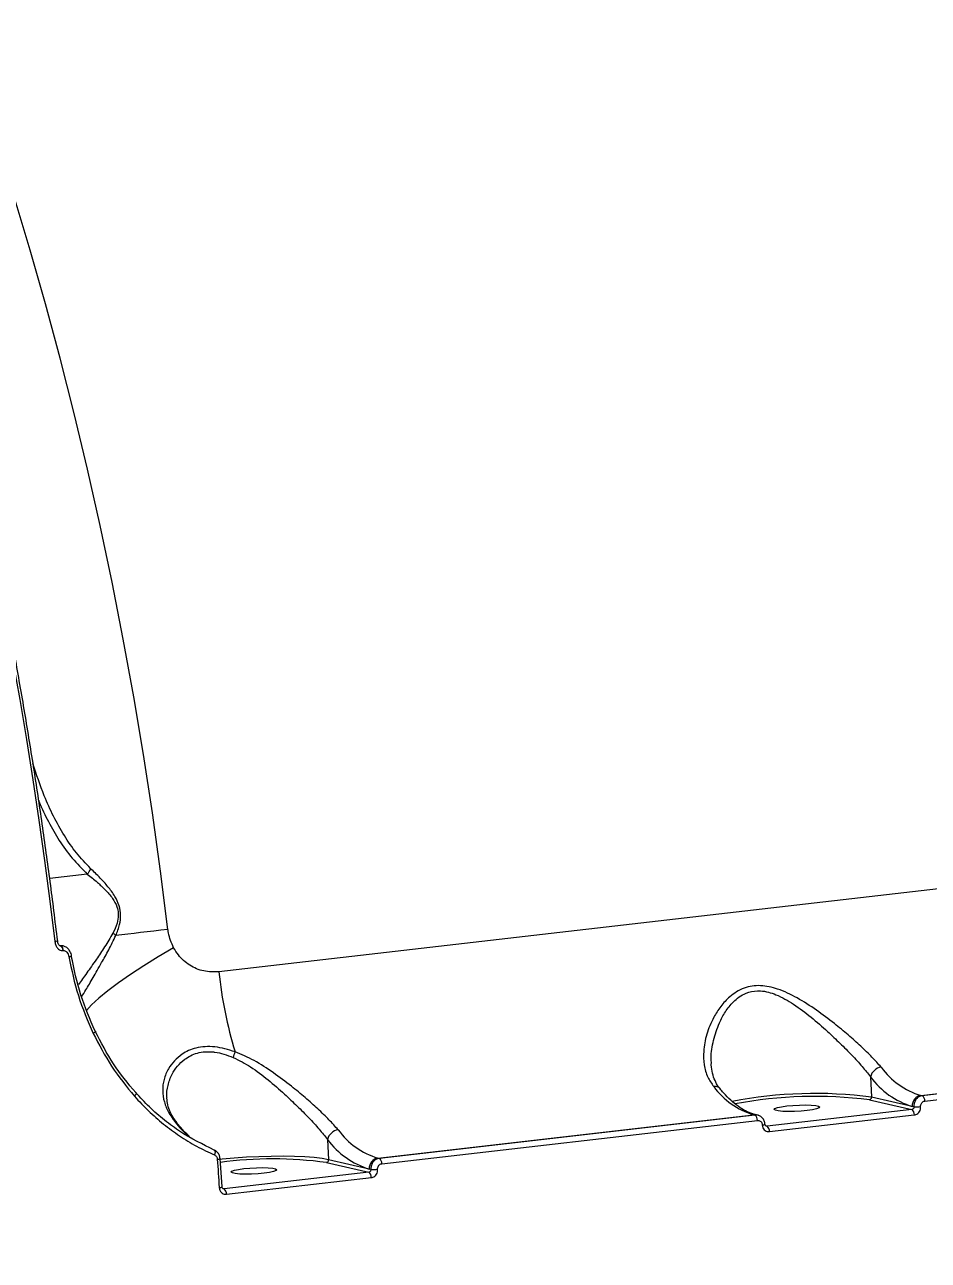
# Model space of a CAD drawing. Header units: millimetres. Extents: x -7447 to 8662, y -5576 to 6370.
# Drawn here: x 2990.3 to 3168.7, y -2007.8 to -1763.7 of the extents above; entities that cross this region are included whole.
import ezdxf

# ---------------------------------------------------------------- set-up
doc = ezdxf.new("R2010")
doc.units = ezdxf.units.MM
doc.layers.add('DiKom', color=7, linetype='Continuous')
doc.layers.add('DIKOM_ОБЪЕКТ', color=7, linetype='Continuous')
doc.styles.add('style1', font='arial.ttf', dxfattribs={"width": 0.8})
doc.dimstyles.new('1-50', dxfattribs={"dimtxt": 300, "dimasz": 200, "dimexe": 100, "dimexo": 0, "dimgap": 100, "dimtad": 1, "dimdec": 0, "dimtxsty": 'style1', "dimcen": 0, "dimclrd": 7, "dimclre": 7, "dimadec": 1, "dimazin": 2, "dimtfac": 1, "dimtdec": 0, "dimtmove": 1, "dimatfit": 3, "dimfxl": 0, "dimlwd": 25, "dimlwe": 18, "dimarcsym": 0})

# ---------------------------------------------------------------- blocks, each defined once
blk = doc.blocks.new('*D10')
at = {"color": 7, "linetype": 'Continuous', "lineweight": 18, "transparency": 16777216}
for p, q in [((-5489.75, 240.8), (-5489.75, 4573.49)), ((4778.18, -2126.78), (4778.18, 4573.49))]:
    blk.add_line(p, q, dxfattribs=at)
at = {"color": 7, "linetype": 'Continuous', "lineweight": 25, "transparency": 16777216}
blk.add_line((4578.18, 4473.49), (-5289.75, 4473.49), dxfattribs=at)
at = {"color": 7, "linetype": 'Continuous', "transparency": 16777216}
for points in [[(-5289.75, 4506.82), (-5289.75, 4440.16), (-5489.75, 4473.49)], [(4578.18, 4506.82), (4578.18, 4440.16), (4778.18, 4473.49)]]:
    blk.add_solid(points, dxfattribs=at)
at = {"layer": 'Defpoints', "color": 0, "linetype": 'Continuous', "transparency": 16777216}
for p in [(-5489.75, 4473.49), (-5489.75, 240.8), (4778.18, -2126.78)]:
    blk.add_point(p, dxfattribs=at)
at = {"color": 0, "linetype": 'Continuous', "lineweight": 15, "transparency": 16777216, "insert": (-777.31, 4726.76), "char_height": 300, "attachment_point": 5, "style": 'style1'}
blk.add_mtext('10300', dxfattribs=at)
blk = doc.blocks.new('*D11')
at = {"color": 7, "linetype": 'Continuous', "lineweight": 18, "transparency": 16777216}
for p, q in [((2045.4, 3512.26), (7772.09, 3512.26)), ((-1858.48, -4091.08), (7772.09, -4091.08))]:
    blk.add_line(p, q, dxfattribs=at)
at = {"color": 7, "linetype": 'Continuous', "lineweight": 25, "transparency": 16777216}
blk.add_line((7672.09, -3891.08), (7672.09, 3312.26), dxfattribs=at)
at = {"color": 7, "linetype": 'Continuous', "transparency": 16777216}
for points in [[(7638.76, 3312.26), (7705.42, 3312.26), (7672.09, 3512.26)], [(7638.76, -3891.08), (7705.42, -3891.08), (7672.09, -4091.08)]]:
    blk.add_solid(points, dxfattribs=at)
at = {"layer": 'Defpoints', "color": 0, "linetype": 'Continuous', "transparency": 16777216}
for p in [(2045.4, 3512.26), (7672.09, 3512.26), (-1858.48, -4091.08)]:
    blk.add_point(p, dxfattribs=at)
at = {"color": 0, "linetype": 'Continuous', "lineweight": 15, "transparency": 16777216, "insert": (7418.92, 3.22), "char_height": 300, "attachment_point": 5, "rotation": 90, "style": 'style1'}
blk.add_mtext('7600', dxfattribs=at)
blk = doc.blocks.new('*D12')
at = {"layer": 'Defpoints', "color": 0, "transparency": 16777216}
for p in [(-7446.93, 5919.72), (-7446.93, 736.93), (6905.53, -2412.68)]:
    blk.add_point(p, dxfattribs=at)
at = {"layer": 'DiKom', "color": 7, "lineweight": 18, "transparency": 16777216}
for p, q in [((-7446.93, 736.93), (-7446.93, 6019.72)), ((6905.53, -2412.68), (6905.53, 6019.72))]:
    blk.add_line(p, q, dxfattribs=at)
at = {"layer": 'DiKom', "color": 7, "lineweight": 25, "transparency": 16777216}
blk.add_line((6705.53, 5919.72), (-7246.93, 5919.72), dxfattribs=at)
at = {"layer": 'DiKom', "color": 7, "transparency": 16777216}
for points in [[(-7246.93, 5953.05), (-7246.93, 5886.39), (-7446.93, 5919.72)], [(6705.53, 5953.05), (6705.53, 5886.39), (6905.53, 5919.72)]]:
    blk.add_solid(points, dxfattribs=at)
at = {"layer": 'DiKom', "color": 0, "transparency": 16777216, "insert": (-918.31, 6173), "char_height": 300, "attachment_point": 5, "style": 'style1'}
blk.add_mtext('14300', dxfattribs=at)
blk = doc.blocks.new('*D13')
at = {"layer": 'Defpoints', "color": 0, "transparency": 16777216}
for p in [(2049.72, 5594.27), (-1141.86, -5576.35), (8561.69, -5576.35)]:
    blk.add_point(p, dxfattribs=at)
at = {"layer": 'DiKom', "color": 7, "lineweight": 18, "transparency": 16777216}
for p, q in [((2049.72, 5594.27), (8661.69, 5594.27)), ((-1141.86, -5576.35), (8661.69, -5576.35))]:
    blk.add_line(p, q, dxfattribs=at)
at = {"layer": 'DiKom', "color": 7, "lineweight": 25, "transparency": 16777216}
blk.add_line((8561.69, 5394.27), (8561.69, -5376.35), dxfattribs=at)
at = {"layer": 'DiKom', "color": 7, "transparency": 16777216}
for points in [[(8528.35, 5394.27), (8595.02, 5394.27), (8561.69, 5594.27)], [(8528.35, -5376.35), (8595.02, -5376.35), (8561.69, -5576.35)]]:
    blk.add_solid(points, dxfattribs=at)
at = {"layer": 'DiKom', "color": 0, "transparency": 16777216, "insert": (8308.52, 8.96), "char_height": 300, "attachment_point": 5, "rotation": 90, "style": 'style1'}
blk.add_mtext('11200', dxfattribs=at)

msp = doc.modelspace()

# ---------------------------------------------------------------- linework, layer by layer
at = {"layer": 'DIKOM_ОБЪЕКТ', "color": 7, "linetype": 'Continuous', "lineweight": 15}
for p, q in [((3341.36, -1914.75), (3028.65, -1950.85)), ((3002.67, -1931.54), (2995.24, -1932.4)), ((2997.36, -1945.71), (2997.28, -1945.72)), ((2997.83, -1946.66), (2997.91, -1946.65)), ((3167.25, -1975.26), (3241.4, -1966.7)), ((3241.7, -1966.77), (3167.54, -1975.32)), ((3168.03, -1976.38), (3242.19, -1967.82)), ((3157.33, -1971.6), (3157.52, -1975.61)), ((3157.09, -1976.15), (3165.47, -1978.07)), ((3165.55, -1977.44), (3157.52, -1975.61)), ((3167.54, -1975.32), (3167.25, -1975.26)), ((3060.03, -1987.63), (3134.19, -1979.07)), ((3134.48, -1979.14), (3060.33, -1987.7)), ((3134.19, -1979.07), (3134.48, -1979.14)), ((3135.02, -1979.17), (3134.73, -1979.1)), ((3165.47, -1978.07), (3136.88, -1981.37)), ((3137.37, -1982.42), (3165.96, -1979.12)), ((3165.87, -1977.51), (3165.55, -1977.44)), ((3020.17, -1980.41), (3020.15, -1980.38)), ((3060.82, -1988.75), (3134.98, -1980.19)), ((3136.88, -1981.37), (3136.66, -1981.32)), ((3136.88, -1981.37), (3136.74, -1981.36)), ((3050.11, -1983.97), (3050.3, -1987.98)), ((3029.27, -1993.33), (3028.9, -1987.74)), ((3049.88, -1988.53), (3058.25, -1990.44)), ((3058.34, -1989.82), (3050.3, -1987.98)), ((3060.33, -1987.7), (3060.03, -1987.63)), ((3058.25, -1990.44), (3029.66, -1993.74)), ((3030.16, -1994.8), (3058.75, -1991.5)), ((3058.65, -1989.89), (3058.34, -1989.82)), ((3029.66, -1993.74), (3029.45, -1993.69)), ((3029.66, -1993.74), (3029.53, -1993.73))]:
    msp.add_line(p, q, dxfattribs=at)
at = {"layer": 'DIKOM_ОБЪЕКТ', "color": 7, "linetype": 'Continuous', "lineweight": 15, "flags": 128}
for points in [[(3018.6, -1942.49), (3017.14, -1930.93), (3015.52, -1919.41), (3013.76, -1907.93), (3011.85, -1896.5), (3009.78, -1885.13), (3007.58, -1873.84), (3005.23, -1862.64), (3002.73, -1851.53), (3000.1, -1840.52), (2997.33, -1829.64), (2994.43, -1818.87), (2991.4, -1808.25), (2988.24, -1797.77), (2984.95, -1787.44), (2981.54, -1777.29), (2978.01, -1767.3), (2974.36, -1757.5)], [(2986.48, -1881.3), (2987.93, -1889.16), (2989.32, -1897.05), (2990.64, -1904.97), (2991.9, -1912.92), (2993.09, -1920.88), (2994.21, -1928.86), (2995.27, -1936.86), (2996.26, -1944.86)], [(3018.6, -1942.49), (3017.2, -1942.65), (3015.82, -1942.81), (3014.48, -1942.96), (3013.17, -1943.11), (3011.9, -1943.26), (3010.66, -1943.4), (3009.47, -1943.53), (3008.31, -1943.66)], [(2997.29, -1945.72), (2997.34, -1945.73), (2997.47, -1945.79), (2997.59, -1945.93), (2997.7, -1946.14), (2997.78, -1946.39), (2997.83, -1946.66)], [(2997.36, -1945.71), (2997.43, -1945.72), (2997.56, -1945.78), (2997.68, -1945.92), (2997.78, -1946.13), (2997.86, -1946.38), (2997.91, -1946.65)], [(3019.71, -1946.08), (3016.66, -1947.89), (3013.81, -1949.67), (3011.2, -1951.39), (3008.84, -1953.04), (3006.75, -1954.6), (3004.97, -1956.06), (3003.5, -1957.4), (3002.49, -1958.46)], [(3004.22, -1962.57), (3004.28, -1962.58), (3004.3, -1962.61), (3004.3, -1962.65), (3004.26, -1962.7), (3004.19, -1962.77), (3004.1, -1962.85), (3003.98, -1962.93), (3003.84, -1963.01)], [(3012.22, -1974.72), (3012.28, -1974.74), (3012.32, -1974.79), (3012.33, -1974.86), (3012.31, -1974.95), (3012.27, -1975.06), (3012.2, -1975.18), (3012.11, -1975.31), (3011.99, -1975.44)], [(3140.79, -1977.34), (3142, -1977.23), (3143.28, -1977.17), (3144.52, -1977.15), (3145.62, -1977.19), (3146.49, -1977.28), (3147.06, -1977.41), (3147.29, -1977.57), (3147.15, -1977.75), (3146.66, -1977.94), (3145.86, -1978.11), (3144.81, -1978.26), (3143.59, -1978.37), (3142.31, -1978.44), (3141.08, -1978.45), (3139.98, -1978.42), (3139.1, -1978.33), (3138.53, -1978.2), (3138.31, -1978.04), (3138.44, -1977.85), (3138.93, -1977.67), (3139.74, -1977.49), (3140.79, -1977.34)], [(3134.73, -1979.1), (3134.54, -1979.07), (3134.19, -1979.07)], [(3027.71, -1986.05), (3027.78, -1986.09), (3027.84, -1986.16), (3027.88, -1986.25), (3027.9, -1986.38), (3027.9, -1986.52), (3027.88, -1986.68), (3027.85, -1986.85), (3027.79, -1987.03)], [(3028.34, -1987.87), (3028.39, -1988.56), (3028.44, -1989.26), (3028.49, -1989.96), (3028.54, -1990.66), (3028.58, -1991.36), (3028.63, -1992.06), (3028.67, -1992.76), (3028.72, -1993.46)], [(3050.3, -1987.98), (3049.04, -1987.75), (3047.47, -1987.56), (3045.64, -1987.42), (3043.59, -1987.33), (3041.35, -1987.29), (3038.99, -1987.31), (3036.55, -1987.37), (3034.09, -1987.49), (3031.65, -1987.66), (3029.31, -1987.88), (3028.76, -1987.94)], [(3033.57, -1989.72), (3034.79, -1989.61), (3036.07, -1989.54), (3037.31, -1989.53), (3038.41, -1989.56), (3039.28, -1989.65), (3039.85, -1989.78), (3040.08, -1989.95), (3039.94, -1990.13), (3039.45, -1990.31), (3038.65, -1990.49), (3037.59, -1990.64), (3036.38, -1990.75), (3035.1, -1990.81), (3033.86, -1990.83), (3032.76, -1990.79), (3031.89, -1990.7), (3031.32, -1990.57), (3031.09, -1990.41), (3031.23, -1990.23), (3031.72, -1990.04), (3032.52, -1989.87), (3033.57, -1989.72)]]:
    msp.add_lwpolyline(points, dxfattribs=at)
at = {"layer": 'DIKOM_ОБЪЕКТ', "color": 7, "linetype": 'Continuous', "lineweight": 15}
for centre, radius, start, end in [((3000.55, -1929.52), 2.93, 316.4275, 341.8526), ((2997.89, -1957.58), 12.82, 94.8042, 97.3201), ((3005.95, -1946.21), 3.47, 47.1698, 59.6132), ((2998.42, -1943.81), 4.08, 278.575, 286.5003), ((3114.85, -1941.67), 86.69, 186.0728, 196.7477), ((3023.98, -1964.89), 8.05, 339.0992, 347.375), ((3159.74, -1972.15), 2.48, 97.7185, 167.185), ((3171.62, -1960.8), 15.11, 216.0753, 253.1732), ((3170.14, -1962.26), 15.86, 216.0724, 253.1769), ((3126.59, -1974.86), 1.37, 42.2637, 99.8172), ((3138.56, -1964.62), 15.1, 216.0701, 253.1784), ((3146.4, -2059.99), 85.11, 82.4955, 101.1151), ((3146.31, -2058.25), 82.8, 82.5183, 100.9342), ((3157, -1975.65), 0.513, 279.8999, 4.5765), ((3167.6, -1977.28), 2.05, 99.897, 184.574), ((3166.87, -1976.28), 1.17, 355.3282, 54.7711), ((3133.81, -1980.1), 1.17, 355.3712, 54.7515), ((3164.79, -1979.03), 1.18, 355.2225, 54.6878), ((3166.34, -1970.82), 6.71, 265.9514, 277.3946), ((3019.26, -1981.09), 1.13, 38.4467, 70.3976), ((3052.53, -1984.52), 2.48, 97.7094, 167.1846), ((3064.41, -1973.17), 15.11, 216.0746, 253.1751), ((3135.96, -1979.95), 1.14, 268.5527, 297.4682), ((3136.2, -1982.32), 1.17, 355.1667, 54.7436), ((3062.93, -1974.63), 15.86, 216.0728, 253.1764), ((3028.36, -1986.6), 1.26, 269.3374, 295.3164), ((3039.26, -2066.94), 79.13, 82.2886, 97.5382), ((3049.79, -1988.02), 0.513, 279.9045, 4.5868), ((3060.39, -1989.65), 2.05, 99.8991, 184.572), ((3059.65, -1988.66), 1.17, 355.3652, 54.7575), ((3057.57, -1991.4), 1.18, 355.2324, 54.68), ((3059.13, -1983.19), 6.71, 265.9514, 277.3946), ((3028.75, -1992.33), 1.13, 268.4694, 297.7036), ((3028.99, -1994.7), 1.17, 355.1857, 54.7013)]:
    msp.add_arc(centre, radius, start, end, dxfattribs=at)
for points, knots in [([(2996.82, -1944.8), (2996.57, -1942.8), (2995.87, -1936.98), (2994.6, -1927.37), (2992.96, -1915.99), (2991.18, -1904.66), (2989.3, -1893.56), (2987.9, -1885.8), (2987.14, -1881.8), (2987.06, -1881.33)], [0, 0, 0, 0, 0.093998, 0.272591, 0.451187, 0.629786, 0.808381, 0.97758, 1, 1, 1, 1]), ([(3003.33, -1930.44), (3002.37, -1929.43), (3000.45, -1927.43), (2998.06, -1923.92), (2995.95, -1920.15), (2993.81, -1915.42), (2992.64, -1911.83), (2991.94, -1909.65)], [0, 0, 0, 0, 0.177168, 0.354462, 0.537569, 0.720729, 1, 1, 1, 1]), ([(2993.07, -1916.97), (2993.11, -1917.07), (2993.63, -1918.55), (2994.98, -1921.2), (2997.1, -1924.95), (2999.6, -1928.48), (3001.65, -1930.52), (3002.67, -1931.54)], [0, 0, 0, 0, 0.017659, 0.259905, 0.502096, 0.751145, 1, 1, 1, 1]), ([(3008.31, -1943.66), (3008.59, -1942.95), (3009.08, -1941.72), (3009.34, -1939.68), (3009.02, -1937.7), (3008.08, -1935.77), (3006.75, -1933.97), (3005.1, -1932.16), (3003.96, -1931.05), (3003.33, -1930.44)], [0, 0, 0, 0, 0.149119, 0.259641, 0.371678, 0.498789, 0.650826, 0.806972, 1, 1, 1, 1]), ([(3002.67, -1931.54), (3003.33, -1932.07), (3004.51, -1933.01), (3006.22, -1934.59), (3007.6, -1936.14), (3008.52, -1937.77), (3008.78, -1938.97), (3008.81, -1940.08), (3008.56, -1941.51), (3008.02, -1942.58), (3007.71, -1943.21)], [0, 0, 0, 0, 0.201063, 0.356599, 0.514896, 0.638466, 0.72175, 0.744936, 0.851255, 1, 1, 1, 1]), ([(3019.71, -1946.08), (3019.3, -1945.12), (3018.85, -1944.07), (3018.64, -1942.83), (3018.61, -1942.61), (3018.6, -1942.49)], [0, 0, 0, 0, 0.821746, 0.907848, 1, 1, 1, 1]), ([(2996.26, -1944.86), (2996.31, -1945.11), (2996.4, -1945.59), (2996.74, -1946.16), (2997.13, -1946.51), (2997.5, -1946.67), (2997.73, -1946.66), (2997.83, -1946.66)], [0, 0, 0, 0, 0.279169, 0.529373, 0.721653, 0.879475, 1, 1, 1, 1]), ([(2997.29, -1945.72), (2997.29, -1945.72), (2997.29, -1945.72), (2997.24, -1945.7), (2997.16, -1945.63), (2997.05, -1945.5), (2996.92, -1945.26), (2996.84, -1945.01), (2996.83, -1944.84), (2996.82, -1944.8)], [0, 0, 0, 0, 0.068032, 0.144756, 0.254179, 0.385103, 0.599867, 0.916562, 1, 1, 1, 1]), ([(3007.71, -1943.21), (3007.17, -1944.13), (3006.09, -1945.98), (3004.31, -1948.59), (3002.52, -1951.17), (3001.44, -1952.64), (3000.9, -1953.38)], [0, 0, 0, 0, 0.219369, 0.442329, 0.718718, 1, 1, 1, 1]), ([(3001.54, -1955.78), (3001.82, -1955.34), (3002.47, -1954.3), (3003.79, -1952.03), (3005.33, -1949.33), (3006.91, -1946.55), (3007.84, -1944.63), (3008.31, -1943.66)], [0, 0, 0, 0, 0.168824, 0.400193, 0.63667, 0.817012, 1, 1, 1, 1]), ([(2999.57, -1947.72), (2999.55, -1947.64), (2999.49, -1947.23), (2999.19, -1946.63), (2998.65, -1946.04), (2998.05, -1945.75), (2997.6, -1945.66), (2997.38, -1945.72), (2997.37, -1945.72)], [0, 0, 0, 0, 0.081449, 0.369646, 0.59767, 0.796479, 0.982771, 1, 1, 1, 1]), ([(2997.91, -1946.65), (2997.97, -1946.65), (2998.12, -1946.65), (2998.37, -1946.74), (2998.65, -1946.98), (2998.91, -1947.36), (2998.99, -1947.68), (2999.03, -1947.84)], [0, 0, 0, 0, 0.101142, 0.261359, 0.460706, 0.726526, 1, 1, 1, 1]), ([(2999.03, -1947.84), (2999.57, -1950.44), (3000.68, -1955.69), (3002.77, -1960.55), (3003.84, -1963.01)], [0, 0, 0, 0, 0.49387, 1, 1, 1, 1]), ([(3004.22, -1962.57), (3003.2, -1960.22), (3001.14, -1955.47), (3000.06, -1950.33), (2999.51, -1947.72)], [0, 0, 0, 0, 0.493818, 1, 1, 1, 1]), ([(3028.65, -1950.85), (3027.64, -1950.86), (3025.65, -1950.9), (3022.85, -1949.68), (3020.84, -1947.95), (3020.01, -1946.57), (3019.71, -1946.08)], [0, 0, 0, 0, 0.288553, 0.571628, 0.847042, 1, 1, 1, 1]), ([(3159.41, -1969.69), (3158.84, -1969.04), (3157.69, -1967.73), (3155.44, -1965.56), (3152.93, -1963.33), (3150, -1960.91), (3146.66, -1958.38), (3142.92, -1955.97), (3139.21, -1954.17), (3136.13, -1953.5), (3133.91, -1953.63), (3132.3, -1954.04), (3130.82, -1954.78), (3129.22, -1955.97), (3127.68, -1957.65), (3126.09, -1960.16), (3124.86, -1963.18), (3124.27, -1966.38), (3124.39, -1969.24), (3125.02, -1971.61), (3125.93, -1972.91), (3126.35, -1973.51)], [0, 0, 0, 0, 0.055476, 0.111024, 0.166496, 0.222004, 0.290024, 0.357962, 0.422676, 0.477406, 0.505246, 0.533096, 0.562708, 0.592376, 0.64043, 0.688581, 0.760327, 0.832062, 0.891, 0.949867, 1, 1, 1, 1]), ([(3125.92, -1968.99), (3125.89, -1968.61), (3125.77, -1967.14), (3126.23, -1964.38), (3127.23, -1961.3), (3128.6, -1958.72), (3129.94, -1957), (3131.35, -1955.78), (3132.9, -1954.9), (3134.4, -1954.57), (3135.91, -1954.61), (3137.15, -1954.82), (3139.37, -1955.58), (3142.25, -1957.24), (3145.62, -1959.79), (3148.65, -1962.45), (3151.33, -1964.98), (3153.63, -1967.31), (3155.71, -1969.56), (3156.79, -1970.92), (3157.33, -1971.6)], [0, 0, 0, 0, 0.029524, 0.114811, 0.200094, 0.256056, 0.311878, 0.345194, 0.378427, 0.426692, 0.439549, 0.470129, 0.500773, 0.575117, 0.655354, 0.735705, 0.801947, 0.868155, 0.934119, 1, 1, 1, 1]), ([(3012.22, -1974.72), (3010.7, -1972.89), (3007.64, -1969.18), (3005.37, -1964.79), (3004.22, -1962.57)], [0, 0, 0, 0, 0.494168, 1, 1, 1, 1]), ([(3003.84, -1963.01), (3004.98, -1965.23), (3007.3, -1969.72), (3010.42, -1973.52), (3011.99, -1975.44)], [0, 0, 0, 0, 0.49418, 1, 1, 1, 1]), ([(3031.84, -1966.65), (3031.17, -1966.44), (3029.85, -1966), (3027.85, -1965.64), (3025.91, -1965.59), (3023.62, -1965.93), (3021.51, -1966.92), (3019.79, -1968.41), (3018.54, -1970.1), (3017.73, -1972.09), (3017.45, -1974.32), (3017.79, -1976.55), (3018.56, -1978.47), (3019.34, -1979.59), (3019.64, -1980.02)], [0, 0, 0, 0, 0.061057, 0.122041, 0.18362, 0.245186, 0.354855, 0.436925, 0.519097, 0.622819, 0.726596, 0.83109, 0.935579, 1, 1, 1, 1]), ([(3018.42, -1975.83), (3018.4, -1975.73), (3018.27, -1974.88), (3018.55, -1973.26), (3019.25, -1971.22), (3020.4, -1969.47), (3021.97, -1967.94), (3023.89, -1966.95), (3025.92, -1966.59), (3027.11, -1966.62), (3028.36, -1966.78), (3029.67, -1967.06), (3030.89, -1967.53), (3031.5, -1967.77)], [0, 0, 0, 0, 0.019276, 0.160351, 0.30514, 0.415368, 0.528411, 0.674588, 0.748943, 0.825989, 0.837075, 0.917417, 1, 1, 1, 1]), ([(3052.2, -1982.07), (3051.62, -1981.41), (3050.48, -1980.1), (3048.23, -1977.94), (3045.72, -1975.7), (3042.79, -1973.28), (3039.44, -1970.77), (3035.74, -1968.31), (3033.11, -1967.19), (3031.84, -1966.65)], [0, 0, 0, 0, 0.131656, 0.263492, 0.395141, 0.526874, 0.688293, 0.849533, 1, 1, 1, 1]), ([(3031.5, -1967.77), (3032.66, -1968.35), (3035.07, -1969.58), (3038.41, -1972.18), (3041.44, -1974.83), (3044.12, -1977.36), (3046.41, -1979.69), (3048.5, -1981.94), (3049.57, -1983.3), (3050.11, -1983.97)], [0, 0, 0, 0, 0.146377, 0.307581, 0.469012, 0.602097, 0.735116, 0.867643, 1, 1, 1, 1]), ([(3127.63, -1973.93), (3127.52, -1973.81), (3127.09, -1973.33), (3126.56, -1972.33), (3126.09, -1970.9), (3125.86, -1969.76), (3125.88, -1969.09), (3125.88, -1969.01)], [0, 0, 0, 0, 0.091408, 0.365473, 0.656599, 0.957926, 1, 1, 1, 1]), ([(3027.71, -1986.05), (3025.46, -1984.95), (3022.05, -1983.27), (3017.89, -1980.19), (3014.91, -1977.61), (3013.11, -1975.68), (3012.22, -1974.72)], [0, 0, 0, 0, 0.395168, 0.598674, 0.802162, 1, 1, 1, 1]), ([(3134.73, -1979.1), (3134.5, -1979.04), (3133.82, -1978.87), (3132.64, -1978.36), (3131.19, -1977.45), (3129.73, -1976.26), (3128.54, -1975.05), (3127.83, -1974.21), (3127.6, -1973.94)], [0, 0, 0, 0, 0.102487, 0.31068, 0.512466, 0.709926, 0.905702, 1, 1, 1, 1]), ([(3011.99, -1975.44), (3012.9, -1976.42), (3014.71, -1978.37), (3017.69, -1980.96), (3020.86, -1983.3), (3024.22, -1985.37), (3026.6, -1986.48), (3027.79, -1987.03)], [0, 0, 0, 0, 0.197836, 0.395501, 0.593168, 0.796578, 1, 1, 1, 1]), ([(3020.19, -1980.39), (3020.04, -1980.21), (3019.55, -1979.58), (3019, -1978.5), (3018.52, -1977.16), (3018.43, -1976.26), (3018.39, -1975.82)], [0, 0, 0, 0, 0.123704, 0.410161, 0.706574, 1, 1, 1, 1]), ([(3167.54, -1975.32), (3167.41, -1975.35), (3167.08, -1975.41), (3166.59, -1975.71), (3166.16, -1976.21), (3165.89, -1976.84), (3165.87, -1977.29), (3165.87, -1977.51)], [0, 0, 0, 0, 0.14076, 0.355461, 0.570306, 0.785132, 1, 1, 1, 1]), ([(3167.2, -1977.47), (3167.21, -1977.36), (3167.21, -1977.14), (3167.35, -1976.82), (3167.56, -1976.57), (3167.8, -1976.42), (3167.97, -1976.39), (3168.03, -1976.38)], [0, 0, 0, 0, 0.215111, 0.430154, 0.645034, 0.859475, 1, 1, 1, 1]), ([(3135.11, -1979.2), (3135.1, -1979.19), (3134.91, -1979.1), (3134.69, -1979.12), (3134.48, -1979.14)], [0, 0, 0, 0, 0.043565, 1, 1, 1, 1]), ([(3136.47, -1980.96), (3136.44, -1980.74), (3136.38, -1980.25), (3135.96, -1979.67), (3135.5, -1979.29), (3135.19, -1979.24), (3135.11, -1979.22)], [0, 0, 0, 0, 0.276645, 0.602128, 0.888733, 1, 1, 1, 1]), ([(3165.87, -1977.51), (3165.87, -1977.57), (3165.87, -1977.68), (3165.81, -1977.84), (3165.7, -1977.97), (3165.58, -1978.04), (3165.5, -1978.06), (3165.47, -1978.07)], [0, 0, 0, 0, 0.215398, 0.43067, 0.645259, 0.859599, 1, 1, 1, 1]), ([(3165.96, -1979.12), (3166.06, -1979.1), (3166.31, -1979.06), (3166.67, -1978.84), (3166.99, -1978.46), (3167.19, -1977.98), (3167.2, -1977.64), (3167.2, -1977.47)], [0, 0, 0, 0, 0.140576, 0.355103, 0.569856, 0.784809, 1, 1, 1, 1]), ([(3019.64, -1980.02), (3020.5, -1981.13), (3021.54, -1982.49), (3022.65, -1983.27), (3022.86, -1983.42)], [0, 0, 0, 0, 0.81516, 1, 1, 1, 1]), ([(3022.94, -1983.48), (3022.52, -1983.08), (3021.65, -1982.25), (3020.72, -1981.17), (3020.22, -1980.46), (3020.16, -1980.38)], [0, 0, 0, 0, 0.451833, 0.933067, 1, 1, 1, 1]), ([(3134.98, -1980.19), (3135.08, -1980.19), (3135.28, -1980.19), (3135.56, -1980.33), (3135.78, -1980.56), (3135.9, -1980.83), (3135.92, -1981.01), (3135.93, -1981.08)], [0, 0, 0, 0, 0.214239, 0.428684, 0.643153, 0.858121, 1, 1, 1, 1]), ([(3135.93, -1981.08), (3135.95, -1981.19), (3135.98, -1981.47), (3136.17, -1981.87), (3136.5, -1982.21), (3136.91, -1982.43), (3137.22, -1982.42), (3137.37, -1982.42)], [0, 0, 0, 0, 0.141895, 0.356825, 0.57134, 0.785673, 1, 1, 1, 1]), ([(3136.74, -1981.35), (3136.72, -1981.35), (3136.67, -1981.34), (3136.59, -1981.27), (3136.52, -1981.12), (3136.49, -1981.02), (3136.49, -1980.96), (3136.49, -1980.96)], [0, 0, 0, 0, 0.216752, 0.570548, 0.784211, 0.998307, 1, 1, 1, 1]), ([(3028.88, -1987.75), (3028.85, -1987.53), (3028.79, -1987.04), (3028.37, -1986.45), (3027.88, -1986.1), (3027.57, -1986), (3027.47, -1985.97)], [0, 0, 0, 0, 0.269931, 0.590802, 0.871212, 1, 1, 1, 1]), ([(3027.79, -1987.03), (3027.88, -1987.08), (3028.06, -1987.18), (3028.25, -1987.45), (3028.33, -1987.69), (3028.34, -1987.84), (3028.34, -1987.87)], [0, 0, 0, 0, 0.305859, 0.611606, 0.918067, 1, 1, 1, 1]), ([(3060.33, -1987.7), (3060.2, -1987.72), (3059.87, -1987.79), (3059.38, -1988.08), (3058.95, -1988.58), (3058.67, -1989.21), (3058.66, -1989.66), (3058.65, -1989.89)], [0, 0, 0, 0, 0.140743, 0.355448, 0.570298, 0.785128, 1, 1, 1, 1]), ([(3059.99, -1989.85), (3059.99, -1989.74), (3060, -1989.51), (3060.13, -1989.19), (3060.35, -1988.94), (3060.59, -1988.79), (3060.75, -1988.76), (3060.82, -1988.75)], [0, 0, 0, 0, 0.215081, 0.430096, 0.644948, 0.859361, 1, 1, 1, 1]), ([(3058.65, -1989.89), (3058.65, -1989.94), (3058.65, -1990.06), (3058.59, -1990.22), (3058.49, -1990.34), (3058.37, -1990.42), (3058.29, -1990.43), (3058.25, -1990.44)], [0, 0, 0, 0, 0.215617, 0.430665, 0.645322, 0.859622, 1, 1, 1, 1]), ([(3058.75, -1991.5), (3058.84, -1991.48), (3059.09, -1991.43), (3059.46, -1991.21), (3059.78, -1990.83), (3059.98, -1990.36), (3059.99, -1990.02), (3059.99, -1989.85)], [0, 0, 0, 0, 0.140569, 0.355071, 0.569864, 0.784813, 1, 1, 1, 1]), ([(3028.72, -1993.46), (3028.73, -1993.57), (3028.77, -1993.84), (3028.96, -1994.24), (3029.28, -1994.59), (3029.7, -1994.8), (3030, -1994.8), (3030.16, -1994.8)], [0, 0, 0, 0, 0.141803, 0.356746, 0.571386, 0.785785, 1, 1, 1, 1]), ([(3029.53, -1993.72), (3029.51, -1993.72), (3029.46, -1993.72), (3029.38, -1993.64), (3029.3, -1993.5), (3029.27, -1993.39), (3029.27, -1993.33), (3029.27, -1993.33)], [0, 0, 0, 0, 0.216862, 0.570349, 0.784297, 0.998307, 1, 1, 1, 1])]:
    msp.add_open_spline(points, degree=3, knots=knots, dxfattribs=at)

# ---------------------------------------------------------------- dimensions: what is measured, and where the dimension line sits
at = {"color": 7, "linetype": 'Continuous', "lineweight": 15}
for base, p1, p2, angle, text, picture, middle in [((-5489.75, 4473.49), (4778.18, -2126.78), (-5489.75, 240.8), 180, '10300', '*D10', (-777.31, 4473.49)), ((7672.09, 3512.26), (-1858.48, -4091.08), (2045.4, 3512.26), 270, '7600', '*D11', (7672.09, 3.22))]:
    dim = msp.add_linear_dim(base=base, p1=p1, p2=p2, angle=angle, text=text, dimstyle='1-50', dxfattribs=at)
    dim.commit()
    dim.dimension.update_dxf_attribs({"geometry": picture, "text_midpoint": middle, "dimtype": 160})
at = {"layer": 'DiKom'}
for base, p1, p2, angle, text, picture, middle in [((-7446.93, 5919.72), (6905.53, -2412.68), (-7446.93, 736.93), 180, '14300', '*D12', (-918.31, 5919.72)), ((8561.69, -5576.35), (2049.72, 5594.27), (-1141.86, -5576.35), 270, '11200', '*D13', (8561.69, 8.96))]:
    dim = msp.add_linear_dim(base=base, p1=p1, p2=p2, angle=angle, text=text, dimstyle='1-50', dxfattribs=at)
    dim.commit()
    dim.dimension.update_dxf_attribs({"geometry": picture, "text_midpoint": middle, "dimtype": 160})

doc.saveas('drawing.dxf')
